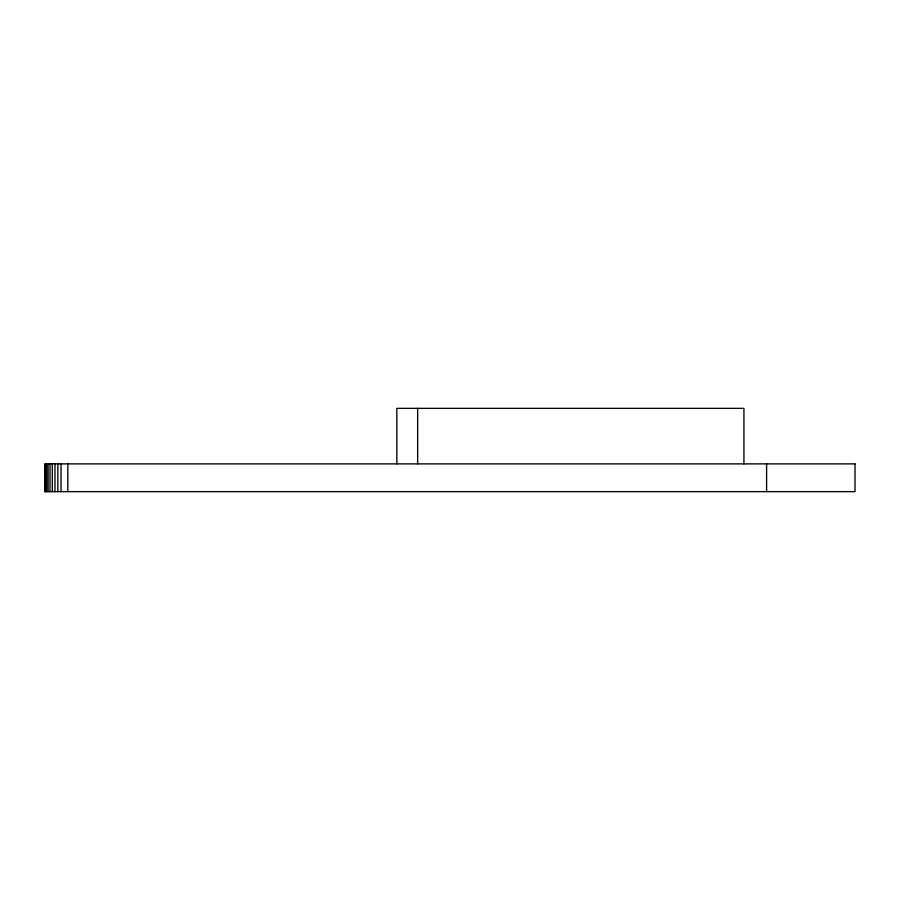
<?xml version="1.0" encoding="UTF-8"?>
<svg xmlns="http://www.w3.org/2000/svg" width="900" height="900" viewBox="0 0 900 900"><rect width="100%" height="100%" fill="white"/><g stroke="black" fill="none" stroke-linecap="round" stroke-linejoin="round"><path stroke-width="1.35" d="M766.597 463.882L766.597 491.647M743.929 463.882L743.929 408.353L396.832 408.353L396.832 463.882M417.656 408.353L417.656 463.882M67.815 463.882L67.815 491.647M61.031 463.882L61.031 491.647M57.87 463.882L57.87 491.647M54.945 463.882L54.945 491.647M52.301 463.882L52.301 491.647M50.006 463.882L50.006 491.647M48.105 463.882L48.105 491.647M46.62 463.882L46.62 491.647M45.608 463.882L45.608 491.647M45.146 463.882L45.203 491.647M855 463.882L45 463.882L45.056 491.647L855 491.647L855 463.882"/></g></svg>
